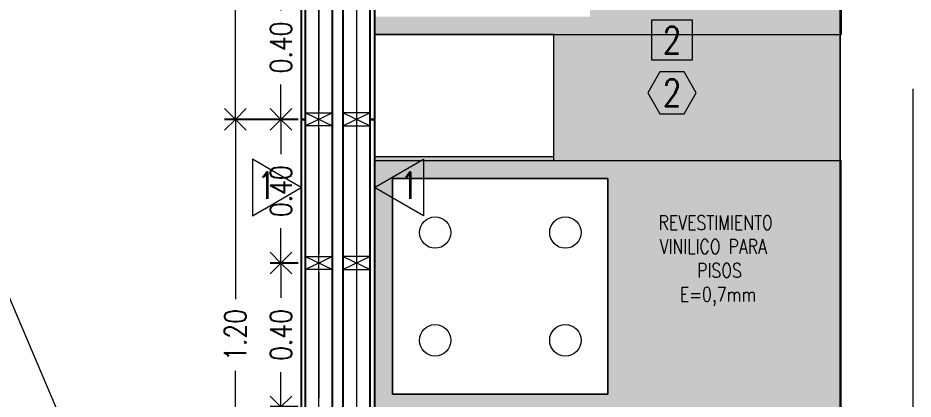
# Model space of a CAD drawing. Header units: metres. Extents: x -2 to 612, y -64 to 156.
# Drawn here: x 469.153 to 471.646, y 24.883 to 25.944 of the extents above; entities that cross this region are included whole.
import ezdxf

# ---------------------------------------------------------------- set-up
doc = ezdxf.new("R2010")
doc.units = ezdxf.units.M
doc.header["$LTSCALE"] = 5
doc.header["$MEASUREMENT"] = 0
doc.layers.get('0').update_dxf_attribs({"color": 30})
doc.layers.get('DEFPOINTS').update_dxf_attribs({"color": 210})
doc.layers.add('_AUX', color=210, linetype='Continuous', lineweight=18, plot=False)
for name, color, linetype, lineweight in [('A-ANNO-DIMS', 3, 'Continuous', 18), ('A-ANNO-SYMB', 3, 'Continuous', 18), ('A-ANNO-TEXT', 3, 'Continuous', 18), ('A-DETL-MCUT', 4, 'Continuous', 25), ('A-ELEV-IDEN', 3, 'Continuous', 18), ('A-ELEV-MBE2', 4, 'Continuous', 25), ('A-FLOR-PATT', 8, 'Continuous', 18), ('A-FURN', 8, 'Continuous', 18), ('A-WALL-PATT', 8, 'Continuous', 18), ('A-WALL-STUD', 3, 'Continuous', 18)]:
    doc.layers.add(name, color=color, linetype=linetype, lineweight=lineweight)
doc.styles.add('E-ROMANS', font='romans.shx', dxfattribs={"width": 0.8})
doc.dimstyles.new('E-0050_ARW_12', dxfattribs={"dimscale": 0.001, "dimtxt": 60, "dimasz": 60, "dimexe": 30, "dimexo": 20, "dimgap": 30, "dimtad": 0, "dimzin": 0, "dimdsep": 46, "dimtxsty": 'E-ROMANS', "dimblk": 'OPEN90', "dimcen": 30, "dimclrd": 256, "dimclre": 256, "dimclrt": 256, "dimadec": 0, "dimazin": 0, "dimtfac": 1, "dimtmove": 1, "dimatfit": 3, "dimldrblk": 'OPEN90', "dimfxl": 1, "dimtfill": 1, "dimtolj": 1, "dimtzin": 0, "dimlwd": -1, "dimarcsym": 0})

# ---------------------------------------------------------------- blocks, each defined once
blk = doc.blocks.new('_Open90')
at = {"color": 0, "linetype": 'ByBlock', "lineweight": -2}
for p, q in [((-0.5, 0.5), (0, 0)), ((0, 0), (-1, 0)), ((0, 0), (-0.5, -0.5))]:
    blk.add_line(p, q, dxfattribs=at)
blk = doc.blocks.new('*D474')
at = {"layer": 'A-ANNO-DIMS', "lineweight": -2, "transparency": 16777216}
for p, q in [((469.9336, 25.2615), (469.8553, 25.2615)), ((469.9336, 24.8615), (469.8553, 24.8615))]:
    blk.add_line(p, q, dxfattribs=at)
at = {"layer": 'A-ANNO-DIMS', "transparency": 16777216}
for p, q in [((469.8853, 25.2015), (469.8853, 25.1647)), ((469.8853, 24.9215), (469.8853, 24.9584))]:
    blk.add_line(p, q, dxfattribs=at)
at = {"layer": 'DEFPOINTS', "color": 0, "transparency": 16777216}
for p in [(469.8853, 25.2615), (469.9536, 25.2615), (469.9536, 24.8615)]:
    blk.add_point(p, dxfattribs=at)
at = {"layer": 'A-ANNO-DIMS', "transparency": 16777216, "xscale": 0.06, "yscale": 0.06, "zscale": 0.06}
for p, rotation in [((469.8853, 25.2615), 90), ((469.8853, 24.8615), 270)]:
    blk.add_blockref('_Open90', p, dxfattribs=dict(at, rotation=rotation))
at = {"layer": 'A-ANNO-DIMS', "transparency": 16777216, "insert": (469.8853, 25.0615), "char_height": 0.06, "attachment_point": 5, "rotation": 90, "style": 'E-ROMANS', "bg_fill": 3, "box_fill_scale": 1.25, "bg_fill_color": 256, "bg_fill_true_color": 13158600, "bg_fill_transparency": 0}
blk.add_mtext('\\A1;0.40', dxfattribs=at)
blk = doc.blocks.new('*D475')
at = {"layer": 'A-ANNO-DIMS', "lineweight": -2, "transparency": 16777216}
for p, q in [((469.9336, 25.6615), (469.8553, 25.6615)), ((469.9336, 25.2615), (469.8553, 25.2615))]:
    blk.add_line(p, q, dxfattribs=at)
at = {"layer": 'A-ANNO-DIMS', "transparency": 16777216}
for p, q in [((469.8853, 25.6015), (469.8853, 25.5647)), ((469.8853, 25.3215), (469.8853, 25.3584))]:
    blk.add_line(p, q, dxfattribs=at)
at = {"layer": 'DEFPOINTS', "color": 0, "transparency": 16777216}
for p in [(469.8853, 25.6615), (469.9536, 25.6615), (469.9536, 25.2615)]:
    blk.add_point(p, dxfattribs=at)
at = {"layer": 'A-ANNO-DIMS', "transparency": 16777216, "xscale": 0.06, "yscale": 0.06, "zscale": 0.06}
for p, rotation in [((469.8853, 25.6615), 90), ((469.8853, 25.2615), 270)]:
    blk.add_blockref('_Open90', p, dxfattribs=dict(at, rotation=rotation))
at = {"layer": 'A-ANNO-DIMS', "transparency": 16777216, "insert": (469.8853, 25.4615), "char_height": 0.06, "attachment_point": 5, "rotation": 90, "style": 'E-ROMANS', "bg_fill": 3, "box_fill_scale": 1.25, "bg_fill_color": 256, "bg_fill_true_color": 13158600, "bg_fill_transparency": 0}
blk.add_mtext('\\A1;0.40', dxfattribs=at)
blk = doc.blocks.new('*D476')
at = {"layer": 'A-ANNO-DIMS', "lineweight": -2, "transparency": 16777216}
for p, q in [((469.9336, 26.0615), (469.8553, 26.0615)), ((469.9336, 25.6615), (469.8553, 25.6615))]:
    blk.add_line(p, q, dxfattribs=at)
at = {"layer": 'A-ANNO-DIMS', "transparency": 16777216}
for p, q in [((469.8853, 26.0015), (469.8853, 25.9647)), ((469.8853, 25.7215), (469.8853, 25.7584))]:
    blk.add_line(p, q, dxfattribs=at)
at = {"layer": 'DEFPOINTS', "color": 0, "transparency": 16777216}
for p in [(469.8853, 26.0615), (469.9536, 26.0615), (469.9536, 25.6615)]:
    blk.add_point(p, dxfattribs=at)
at = {"layer": 'A-ANNO-DIMS', "transparency": 16777216, "xscale": 0.06, "yscale": 0.06, "zscale": 0.06}
for p, rotation in [((469.8853, 26.0615), 90), ((469.8853, 25.6615), 270)]:
    blk.add_blockref('_Open90', p, dxfattribs=dict(at, rotation=rotation))
at = {"layer": 'A-ANNO-DIMS', "transparency": 16777216, "insert": (469.8853, 25.8615), "char_height": 0.06, "attachment_point": 5, "rotation": 90, "style": 'E-ROMANS', "bg_fill": 3, "box_fill_scale": 1.25, "bg_fill_color": 256, "bg_fill_true_color": 13158600, "bg_fill_transparency": 0}
blk.add_mtext('\\A1;0.40', dxfattribs=at)
blk = doc.blocks.new('*D1090')
at = {"layer": 'A-ANNO-DIMS', "lineweight": -2, "transparency": 16777216}
for p, q in [((469.9216, 25.6615), (469.7285, 25.6615)), ((469.9216, 24.4615), (469.7285, 24.4615))]:
    blk.add_line(p, q, dxfattribs=at)
at = {"layer": 'A-ANNO-DIMS', "transparency": 16777216}
for p, q in [((469.7585, 25.6015), (469.7585, 25.1613)), ((469.7585, 24.5215), (469.7585, 24.9618))]:
    blk.add_line(p, q, dxfattribs=at)
at = {"layer": 'DEFPOINTS', "color": 0, "transparency": 16777216}
for p in [(469.7585, 25.6615), (469.9416, 25.6615), (469.9416, 24.4615)]:
    blk.add_point(p, dxfattribs=at)
at = {"layer": 'A-ANNO-DIMS', "transparency": 16777216, "xscale": 0.06, "yscale": 0.06, "zscale": 0.06}
for p, rotation in [((469.7585, 25.6615), 90), ((469.7585, 24.4615), 270)]:
    blk.add_blockref('_Open90', p, dxfattribs=dict(at, rotation=rotation))
at = {"layer": 'A-ANNO-DIMS', "transparency": 16777216, "insert": (469.7585, 25.0615), "char_height": 0.06, "attachment_point": 5, "rotation": 90, "style": 'E-ROMANS', "bg_fill": 3, "box_fill_scale": 1.25, "bg_fill_color": 256, "bg_fill_true_color": 13158600, "bg_fill_transparency": 0}
blk.add_mtext('\\A1;1.20', dxfattribs=at)
blk = doc.blocks.new('*D1091')
at = {"layer": 'A-ANNO-DIMS', "lineweight": -2, "transparency": 16777216}
for p, q in [((469.9216, 26.8615), (469.7285, 26.8615)), ((469.9216, 25.6615), (469.7285, 25.6615))]:
    blk.add_line(p, q, dxfattribs=at)
at = {"layer": 'A-ANNO-DIMS', "transparency": 16777216}
for p, q in [((469.7585, 26.8015), (469.7585, 26.3613)), ((469.7585, 25.7215), (469.7585, 26.1618))]:
    blk.add_line(p, q, dxfattribs=at)
at = {"layer": 'DEFPOINTS', "color": 0, "transparency": 16777216}
for p in [(469.7585, 26.8615), (469.9416, 26.8615), (469.9416, 25.6615)]:
    blk.add_point(p, dxfattribs=at)
at = {"layer": 'A-ANNO-DIMS', "transparency": 16777216, "xscale": 0.06, "yscale": 0.06, "zscale": 0.06}
for p, rotation in [((469.7585, 26.8615), 90), ((469.7585, 25.6615), 270)]:
    blk.add_blockref('_Open90', p, dxfattribs=dict(at, rotation=rotation))
at = {"layer": 'A-ANNO-DIMS', "transparency": 16777216, "insert": (469.7585, 26.2615), "char_height": 0.06, "attachment_point": 5, "rotation": 90, "style": 'E-ROMANS', "bg_fill": 3, "box_fill_scale": 1.25, "bg_fill_color": 256, "bg_fill_true_color": 13158600, "bg_fill_transparency": 0}
blk.add_mtext('\\A1;1.20', dxfattribs=at)
blk = doc.blocks.new('ytui')
for p, q in [((-240.4633, 148.8861), (-240.4633, 150.1861)), ((-240.4633, 150.1861), (-239.7633, 150.1861)), ((-239.7633, 148.8861), (-239.7633, 150.1861)), ((-239.7633, 148.8861), (-240.4633, 148.8861))]:
    blk.add_line(p, q)
blk = doc.blocks.new('UGUI')
for p, q in [((-243.4605, 127.8342), (-243.4605, 129.1342)), ((-242.7605, 129.1342), (-243.4605, 129.1342)), ((-242.7605, 127.8342), (-242.7605, 129.1342)), ((-242.7605, 127.8342), (-243.4605, 127.8342))]:
    blk.add_line(p, q)

msp = doc.modelspace()

# ---------------------------------------------------------------- hatches: boundary and pattern name
at = {"layer": 'A-FLOR-PATT'}
h = msp.add_hatch(dxfattribs=at)
h.set_pattern_fill('DOTS', color=256, scale=0.02, style=0)
h.set_pattern_definition([(0, (0, 0), (0.015875, 0.03175), [0, -0.03175])])
h.paths.add_polyline_path([(471.44261, 27.15453), (470.14561, 27.15452), (470.14561, 26.65453), (470.74615, 26.65453), (470.74615, 26.59751), (470.14561, 26.59751), (470.14561, 24.14654), (470.64561, 24.14653), (470.64561, 23.34654), (471.44261, 23.34654)])
h.paths.add_polyline_path([(470.6456, 24.84654), (470.14561, 24.84654), (470.14561, 24.14654), (470.6456, 24.14654)], flags=16)
h.paths.add_polyline_path([(470.79561, 25.49654), (470.19561, 25.49654), (470.19561, 24.89654), (470.79561, 24.89654)], flags=16)
h.paths.add_polyline_path([(470.64506, 25.89751), (470.14561, 25.89751), (470.14561, 25.55854), (470.64506, 25.55854)], flags=16)
h.paths.add_polyline_path([(470.74561, 26.54751), (470.14561, 26.54751), (470.14561, 25.94751), (470.74561, 25.94751)], flags=16)

# ---------------------------------------------------------------- linework, layer by layer
at = {"layer": '_AUX'}
for points in [[(471.44261, 27.15453), (470.14561, 27.15452), (470.14561, 26.65453), (470.74615, 26.65453), (470.74615, 26.59751), (470.14561, 26.59751), (470.14561, 24.14654), (470.64561, 24.14653), (470.64561, 23.34654), (471.44261, 23.34654)], [(470.64506, 25.89751), (470.14561, 25.89751), (470.14561, 25.55854), (470.64506, 25.55854)], [(470.79561, 25.49654), (470.19561, 25.49654), (470.19561, 24.89654), (470.79561, 24.89654)]]:
    msp.add_lwpolyline(points, close=True, dxfattribs=at)
at = {"layer": 'A-ANNO-SYMB'}
for p, q in [((470.09611, 33.61894), (470.09611, 21.59535)), ((469.99107, 21.94694), (469.99107, 33.22033)), ((471.64561, 23.34654), (471.64561, 25.74654))]:
    msp.add_line(p, q, dxfattribs=at)
at = {"layer": 'A-ANNO-TEXT'}
for points in [[(470.91796, 25.9383), (471.03046, 25.9383), (471.03046, 25.8258), (470.91796, 25.8258)], [(471.00787, 25.67713), (471.04154, 25.73544), (471.00787, 25.79374), (470.94054, 25.79374), (470.90688, 25.73544), (470.94054, 25.67713)], [(470.14611, 25.47183), (470.28197, 25.55026), (470.28197, 25.39339)]]:
    msp.add_lwpolyline(points, close=True, dxfattribs=at)
at = {"layer": 'A-DETL-MCUT'}
for points in [[(469.95357, 25.66154), (469.95357, 26.86154), (469.94157, 26.86154), (469.94157, 25.66154)], [(470.13361, 25.66153), (470.13361, 26.86153), (470.14561, 26.86153), (470.14561, 25.66153)], [(469.95357, 24.46154), (469.95357, 25.66154), (469.94157, 25.66154), (469.94157, 24.46154)], [(470.13361, 24.46153), (470.13361, 25.66153), (470.14561, 25.66153), (470.14561, 24.46153)]]:
    msp.add_lwpolyline(points, close=True, dxfattribs=at)
at = {"layer": 'A-ELEV-IDEN'}
msp.add_line((466.95257, 30.26054), (469.94157, 23.26153), dxfattribs=at)
msp.add_lwpolyline([(471.44261, 27.15453), (471.44261, 23.34654)], dxfattribs=at)
at = {"layer": 'A-ELEV-MBE2'}
for p, q in [((470.02857, 23.00954), (470.02857, 30.41355)), ((470.05861, 23.00953), (470.05861, 30.41355))]:
    msp.add_line(p, q, dxfattribs=at)
at = {"layer": 'A-FURN'}
for points in [[(470.14561, 25.89751), (470.14561, 25.54655), (470.64506, 25.54655), (470.64506, 25.89751)], [(470.79561, 25.49654), (470.79561, 24.89654), (470.19561, 24.89654), (470.19561, 25.49654)]]:
    msp.add_lwpolyline(points, close=True, dxfattribs=at)
for centre in [(470.31473, 25.34654), (470.67739, 25.34654), (470.31473, 25.04654), (470.67739, 25.04654)]:
    msp.add_circle(centre, 0.04376, dxfattribs=at)
at = {"layer": 'A-WALL-PATT', "ltscale": 0.1}
for p, q in [((469.99107, 26.03654), (469.99107, 25.68654)), ((470.09611, 26.03654), (470.09611, 25.68654)), ((469.99107, 25.63654), (469.99107, 25.28654)), ((470.09611, 25.63654), (470.09611, 25.28654)), ((469.99107, 25.23654), (469.99107, 24.88654)), ((470.09611, 25.23654), (470.09611, 24.88654))]:
    msp.add_line(p, q, dxfattribs=at)
at = {"layer": 'A-WALL-STUD'}
for p, q in [((470.13361, 25.67953), (470.05861, 25.64353)), ((470.05861, 25.67953), (470.13361, 25.64353)), ((470.13361, 25.27953), (470.05861, 25.24353)), ((470.05861, 25.27953), (470.13361, 25.24353))]:
    msp.add_line(p, q, dxfattribs=at)
for points in [[(470.13361, 25.67953), (470.05861, 25.67953), (470.05861, 25.64353), (470.13361, 25.64353)], [(470.13361, 25.27953), (470.05861, 25.27953), (470.05861, 25.24353), (470.13361, 25.24353)]]:
    msp.add_lwpolyline(points, close=True, dxfattribs=at)

# ---------------------------------------------------------------- block references
at = {"layer": 'A-ANNO-SYMB', "xscale": -1, "rotation": 270}
for name, p in [('UGUI', (342.31142, 269.35796)), ('ytui', (321.25949, 265.30988))]:
    msp.add_blockref(name, p, dxfattribs=at)

# ---------------------------------------------------------------- texts
at = {"layer": 'A-ANNO-TEXT', "char_height": 0.075, "attachment_point": 5, "style": 'E-ROMANS'}
for s, insert, rotation in [('\\pi-0.45,l0.45,t0.45;2', (470.97421, 25.88205), 0.00048), ('\\pi-0.45,l0.45,t0.45;2', (470.97421, 25.73544), 0.00048), ('\\pi-0.45,l0.45,t0.45;1', (470.24301, 25.47748), 359.99952)]:
    msp.add_mtext(s, dxfattribs=dict(at, insert=insert, rotation=rotation))
at = {"layer": 'A-ANNO-TEXT', "insert": (471.10815, 25.14208), "char_height": 0.04, "attachment_point": 7, "style": 'E-ROMANS'}
msp.add_mtext('\\pi-0.17143;REVESTIMIENTO\\P\\pi-0.16838;VINILICO PARA \\P\\pi-0.064;PISOS\\P\\pi-0.112;E=0,7mm', dxfattribs=at)

# ---------------------------------------------------------------- next in the draw order: dimensions: what is measured, and where the dimension line sits
at = {"layer": 'A-ANNO-DIMS'}
dim = msp.add_linear_dim(base=(469.88528, 25.26154), p1=(469.95357, 24.86154), p2=(469.95357, 25.26154), angle=90, dimstyle='E-0050_ARW_12', dxfattribs=at)
dim.commit()
dim.dimension.update_dxf_attribs({"geometry": '*D474', "text_midpoint": (469.88528, 25.06154)})

# ---------------------------------------------------------------- next in the draw order: dimensions: what is measured, and where the dimension line sits
dim = msp.add_linear_dim(base=(469.88528, 25.66154), p1=(469.95357, 25.26154), p2=(469.95357, 25.66154), angle=90, dimstyle='E-0050_ARW_12', dxfattribs=at)
dim.commit()
dim.dimension.update_dxf_attribs({"geometry": '*D475', "text_midpoint": (469.88528, 25.46154)})

# ---------------------------------------------------------------- next in the draw order: dimensions: what is measured, and where the dimension line sits
dim = msp.add_linear_dim(base=(469.88528, 26.06154), p1=(469.95357, 25.66154), p2=(469.95357, 26.06154), angle=90, dimstyle='E-0050_ARW_12', dxfattribs=at)
dim.commit()
dim.dimension.update_dxf_attribs({"geometry": '*D476', "text_midpoint": (469.88528, 25.86154)})

# ---------------------------------------------------------------- next in the draw order: dimensions: what is measured, and where the dimension line sits
dim = msp.add_linear_dim(base=(469.75851, 25.66154), p1=(469.94157, 24.46154), p2=(469.94157, 25.66154), angle=90, dimstyle='E-0050_ARW_12', dxfattribs=at)
dim.commit()
dim.dimension.update_dxf_attribs({"geometry": '*D1090', "text_midpoint": (469.75851, 25.06154)})

# ---------------------------------------------------------------- next in the draw order: linework, layer by layer
at = {"layer": 'A-ANNO-TEXT'}
msp.add_lwpolyline([(469.94157, 25.47183), (469.80571, 25.55026), (469.80571, 25.39339)], close=True, dxfattribs=at)
at = {"layer": 'A-WALL-STUD'}
for p, q in [((469.95357, 25.27954), (470.02857, 25.24354)), ((470.02857, 25.27954), (469.95357, 25.24354))]:
    msp.add_line(p, q, dxfattribs=at)
msp.add_lwpolyline([(469.95357, 25.27954), (470.02857, 25.27954), (470.02857, 25.24354), (469.95357, 25.24354)], close=True, dxfattribs=at)

# ---------------------------------------------------------------- next in the draw order: texts
at = {"layer": 'A-ANNO-TEXT', "insert": (469.84466, 25.47748), "char_height": 0.075, "attachment_point": 5, "rotation": 0.00048, "style": 'E-ROMANS'}
msp.add_mtext('\\pi-0.45,l0.45,t0.45;1', dxfattribs=at)

# ---------------------------------------------------------------- next in the draw order: dimensions: what is measured, and where the dimension line sits
at = {"layer": 'A-ANNO-DIMS'}
dim = msp.add_linear_dim(base=(469.75851, 26.86154), p1=(469.94157, 25.66154), p2=(469.94157, 26.86154), angle=90, dimstyle='E-0050_ARW_12', dxfattribs=at)
dim.commit()
dim.dimension.update_dxf_attribs({"geometry": '*D1091', "text_midpoint": (469.75851, 26.26154)})

# ---------------------------------------------------------------- next in the draw order: linework, layer by layer
at = {"layer": 'A-WALL-STUD'}
for p, q in [((469.95357, 25.67954), (470.02857, 25.64354)), ((470.02857, 25.67954), (469.95357, 25.64354))]:
    msp.add_line(p, q, dxfattribs=at)
msp.add_lwpolyline([(469.95357, 25.67954), (470.02857, 25.67954), (470.02857, 25.64354), (469.95357, 25.64354)], close=True, dxfattribs=at)

doc.saveas('drawing.dxf')
